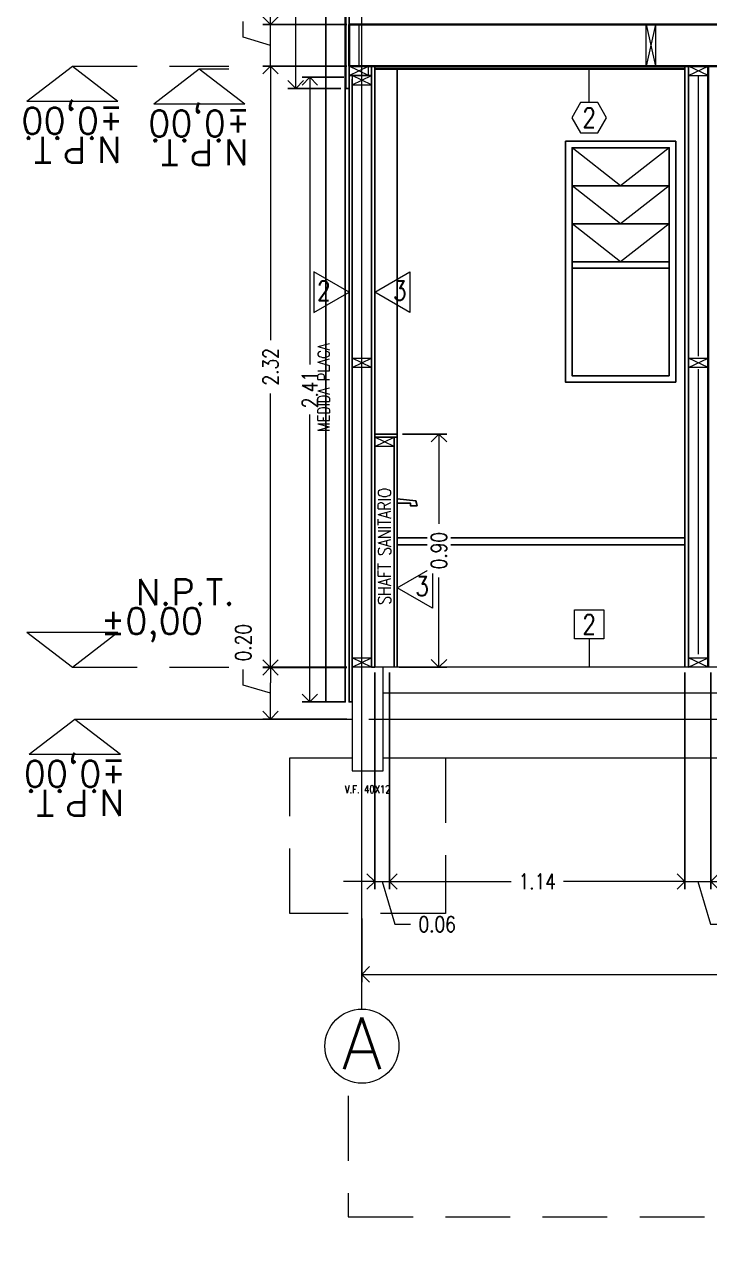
# Model space of a CAD drawing. Header units: inches. Extents: x 10.8 to 60.4, y 12.2 to 79.7.
# Drawn here: x 12.549 to 15.193, y 69.886 to 74.636 of the extents above; entities that cross this region are included whole.
import ezdxf
from ezdxf.enums import TextEntityAlignment as Align

# ---------------------------------------------------------------- set-up
doc = ezdxf.new("R2010")
doc.units = ezdxf.units.IN
doc.header["$MEASUREMENT"] = 0
doc.linetypes.add('HIDDEN', pattern=[0.375, 0.25, -0.125])
doc.layers.get('DEFPOINTS').update_dxf_attribs({"color": 210})
for name, color, linetype, lineweight in [('A-ANNO-DIMS', 3, 'Continuous', 18), ('A-ANNO-SYMB', 3, 'Continuous', 18), ('A-ANNO-TEXT', 3, 'Continuous', 18), ('A-DETL-MCUT', 4, 'Continuous', 25), ('A-ELEV-IDEN', 3, 'Continuous', 18), ('A-ELEV-MBE1', 7, 'Continuous', 35), ('A-ELEV-MBE2', 4, 'Continuous', 25), ('A-SECT-MCUT', 7, 'Continuous', 35), ('A-WALL-PATT', 8, 'Continuous', 18), ('A-WALL-STUD', 3, 'Continuous', 18)]:
    doc.layers.add(name, color=color, linetype=linetype, lineweight=lineweight)
doc.styles.add('E-ROMANS', font='romans.shx', dxfattribs={"width": 0.8})
doc.dimstyles.new('E-0050_ARW_12', dxfattribs={"dimscale": 0.001, "dimtxt": 60, "dimasz": 60, "dimexe": 30, "dimexo": 20, "dimgap": 30, "dimtad": 0, "dimzin": 0, "dimdsep": 46, "dimtxsty": 'E-ROMANS', "dimblk": 'OPEN90', "dimcen": 30, "dimclrd": 256, "dimclre": 256, "dimclrt": 256, "dimadec": 0, "dimazin": 0, "dimtfac": 1, "dimtmove": 1, "dimatfit": 3, "dimldrblk": 'OPEN90', "dimfxl": 1, "dimtfill": 1, "dimtolj": 1, "dimtzin": 0, "dimlwd": -1, "dimarcsym": 0})

# ---------------------------------------------------------------- blocks, each defined once
blk = doc.blocks.new('_Open90')
at = {"color": 0, "linetype": 'ByBlock', "lineweight": -2}
for p, q in [((0, 0), (-1, 0)), ((-0.5, 0.5), (0, 0)), ((0, 0), (-0.5, -0.5))]:
    blk.add_line(p, q, dxfattribs=at)
blk = doc.blocks.new('*D1583')
at = {"layer": 'A-ANNO-DIMS', "lineweight": -2, "transparency": 16777216}
for p, q in [((16.9482, 71.2361), (16.9482, 70.9409)), ((13.8512, 71.1861), (13.8512, 70.9409))]:
    blk.add_line(p, q, dxfattribs=at)
at = {"layer": 'A-ANNO-DIMS', "transparency": 16777216}
for p, q in [((13.9112, 70.9709), (15.2966, 70.9709)), ((16.8882, 70.9709), (15.5028, 70.9709))]:
    blk.add_line(p, q, dxfattribs=at)
at = {"layer": 'DEFPOINTS', "color": 0, "transparency": 16777216}
for p in [(16.9482, 71.2561), (13.8512, 71.2061), (16.9482, 70.9709)]:
    blk.add_point(p, dxfattribs=at)
at = {"layer": 'A-ANNO-DIMS', "transparency": 16777216, "xscale": 0.06, "yscale": 0.06, "zscale": 0.06, "rotation": 180}
blk.add_blockref('_Open90', (13.8512, 70.9709), dxfattribs=at)
at = {"layer": 'A-ANNO-DIMS', "transparency": 16777216, "xscale": 0.06, "yscale": 0.06, "zscale": 0.06}
blk.add_blockref('_Open90', (16.9482, 70.9709), dxfattribs=at)
at = {"layer": 'A-ANNO-DIMS', "transparency": 16777216, "insert": (15.3997, 70.9709), "char_height": 0.06, "attachment_point": 5, "style": 'E-ROMANS', "bg_fill": 3, "box_fill_scale": 1.25, "bg_fill_color": 256, "bg_fill_true_color": 13158600, "bg_fill_transparency": 0}
blk.add_mtext('\\A1;3.10', dxfattribs=at)
blk = doc.blocks.new('*D1588')
at = {"layer": 'A-ANNO-DIMS', "lineweight": -2, "transparency": 16777216}
for p, q in [((13.7937, 72.1561), (13.4684, 72.1561)), ((13.7937, 71.9561), (13.4684, 71.9561))]:
    blk.add_line(p, q, dxfattribs=at)
at = {"layer": 'A-ANNO-DIMS', "transparency": 16777216}
for p, q in [((13.3934, 72.0876), (13.3934, 72.1476)), ((13.4984, 72.0561), (13.3934, 72.0876)), ((13.4984, 72.0161), (13.4984, 72.0961))]:
    blk.add_line(p, q, dxfattribs=at)
at = {"layer": 'DEFPOINTS', "color": 0, "transparency": 16777216}
for p in [(13.4984, 72.1561), (13.8137, 72.1561), (13.8137, 71.9561)]:
    blk.add_point(p, dxfattribs=at)
at = {"layer": 'A-ANNO-DIMS', "transparency": 16777216, "xscale": 0.06, "yscale": 0.06, "zscale": 0.06}
for p, rotation in [((13.4984, 72.1561), 90), ((13.4984, 71.9561), 270)]:
    blk.add_blockref('_Open90', p, dxfattribs=dict(at, rotation=rotation))
at = {"layer": 'A-ANNO-DIMS', "transparency": 16777216, "insert": (13.3934, 72.2508), "char_height": 0.06, "attachment_point": 5, "rotation": 90, "style": 'E-ROMANS', "bg_fill": 3, "box_fill_scale": 1.25, "bg_fill_color": 256, "bg_fill_true_color": 13158600, "bg_fill_transparency": 0}
blk.add_mtext('\\A1;0.20', dxfattribs=at)
blk = doc.blocks.new('*D1589')
at = {"layer": 'A-ANNO-DIMS', "transparency": 16777216}
for p, q in [((13.4984, 74.6961), (13.4984, 74.7561)), ((13.3934, 74.5876), (13.3934, 74.6476)), ((13.4984, 74.4761), (13.4984, 74.6361)), ((13.4984, 74.4761), (13.4984, 74.6361)), ((13.4984, 74.5561), (13.3934, 74.5876)), ((13.4984, 74.4161), (13.4984, 74.3561))]:
    blk.add_line(p, q, dxfattribs=at)
at = {"layer": 'A-ANNO-DIMS', "lineweight": -2, "transparency": 16777216}
for p, q in [((13.7937, 74.6361), (13.4684, 74.6361)), ((13.7937, 74.4761), (13.4684, 74.4761))]:
    blk.add_line(p, q, dxfattribs=at)
at = {"layer": 'DEFPOINTS', "color": 0, "transparency": 16777216}
for p in [(13.4984, 74.6361), (13.8137, 74.6361), (13.8137, 74.4761)]:
    blk.add_point(p, dxfattribs=at)
at = {"layer": 'A-ANNO-DIMS', "transparency": 16777216, "xscale": 0.06, "yscale": 0.06, "zscale": 0.06}
for p, rotation in [((13.4984, 74.6361), 270), ((13.4984, 74.4761), 90)]:
    blk.add_blockref('_Open90', p, dxfattribs=dict(at, rotation=rotation))
at = {"layer": 'A-ANNO-DIMS', "transparency": 16777216, "insert": (13.3934, 74.7508), "char_height": 0.06, "attachment_point": 5, "rotation": 90, "style": 'E-ROMANS', "bg_fill": 3, "box_fill_scale": 1.25, "bg_fill_color": 256, "bg_fill_true_color": 13158600, "bg_fill_transparency": 0}
blk.add_mtext('\\A1;0.16', dxfattribs=at)
blk = doc.blocks.new('*D1578')
at = {"layer": 'A-ANNO-DIMS', "lineweight": -2, "transparency": 16777216}
for p, q in [((13.9007, 72.1361), (13.9007, 71.2994)), ((13.9577, 72.1361), (13.9577, 71.2994))]:
    blk.add_line(p, q, dxfattribs=at)
at = {"layer": 'A-ANNO-DIMS', "transparency": 16777216}
for p, q in [((13.8407, 71.3294), (13.7807, 71.3294)), ((13.9007, 71.3294), (13.9577, 71.3294)), ((13.9007, 71.3294), (13.9577, 71.3294)), ((13.9292, 71.3294), (13.9787, 71.1644)), ((14.0177, 71.3294), (14.0777, 71.3294)), ((13.9787, 71.1644), (14.0387, 71.1644))]:
    blk.add_line(p, q, dxfattribs=at)
at = {"layer": 'DEFPOINTS', "color": 0, "transparency": 16777216}
for p in [(13.9007, 72.1561), (13.9577, 72.1561), (13.9577, 71.3294)]:
    blk.add_point(p, dxfattribs=at)
at = {"layer": 'A-ANNO-DIMS', "transparency": 16777216, "xscale": 0.06, "yscale": 0.06, "zscale": 0.06}
blk.add_blockref('_Open90', (13.9007, 71.3294), dxfattribs=at)
at = {"layer": 'A-ANNO-DIMS', "transparency": 16777216, "xscale": 0.06, "yscale": 0.06, "zscale": 0.06, "rotation": 180}
blk.add_blockref('_Open90', (13.9577, 71.3294), dxfattribs=at)
at = {"layer": 'A-ANNO-DIMS', "transparency": 16777216, "insert": (14.1419, 71.1644), "char_height": 0.06, "attachment_point": 5, "style": 'E-ROMANS', "bg_fill": 3, "box_fill_scale": 1.25, "bg_fill_color": 256, "bg_fill_true_color": 13158600, "bg_fill_transparency": 0}
blk.add_mtext('\\A1;0.06', dxfattribs=at)
blk = doc.blocks.new('*D1579')
at = {"layer": 'A-ANNO-DIMS', "lineweight": -2, "transparency": 16777216}
for p, q in [((13.9577, 72.1361), (13.9577, 71.2994)), ((15.0985, 72.1361), (15.0985, 71.2994))]:
    blk.add_line(p, q, dxfattribs=at)
at = {"layer": 'A-ANNO-DIMS', "transparency": 16777216}
for p, q in [((14.0177, 71.3294), (14.4272, 71.3294)), ((15.0385, 71.3294), (14.629, 71.3294))]:
    blk.add_line(p, q, dxfattribs=at)
at = {"layer": 'DEFPOINTS', "color": 0, "transparency": 16777216}
for p in [(13.9577, 72.1561), (15.0985, 72.1561), (15.0985, 71.3294)]:
    blk.add_point(p, dxfattribs=at)
at = {"layer": 'A-ANNO-DIMS', "transparency": 16777216, "xscale": 0.06, "yscale": 0.06, "zscale": 0.06, "rotation": 180}
blk.add_blockref('_Open90', (13.9577, 71.3294), dxfattribs=at)
at = {"layer": 'A-ANNO-DIMS', "transparency": 16777216, "xscale": 0.06, "yscale": 0.06, "zscale": 0.06}
blk.add_blockref('_Open90', (15.0985, 71.3294), dxfattribs=at)
at = {"layer": 'A-ANNO-DIMS', "transparency": 16777216, "insert": (14.5281, 71.3294), "char_height": 0.06, "attachment_point": 5, "style": 'E-ROMANS', "bg_fill": 3, "box_fill_scale": 1.25, "bg_fill_color": 256, "bg_fill_true_color": 13158600, "bg_fill_transparency": 0}
blk.add_mtext('\\A1;1.14', dxfattribs=at)
blk = doc.blocks.new('*D1641')
at = {"layer": 'A-ANNO-DIMS', "lineweight": -2, "transparency": 16777216}
for p, q in [((15.0985, 72.1361), (15.0985, 71.2994)), ((15.1977, 72.1361), (15.1977, 71.2994))]:
    blk.add_line(p, q, dxfattribs=at)
at = {"layer": 'A-ANNO-DIMS', "transparency": 16777216}
for p, q in [((15.0385, 71.3294), (14.9785, 71.3294)), ((15.0985, 71.3294), (15.1977, 71.3294)), ((15.0985, 71.3294), (15.1977, 71.3294)), ((15.1481, 71.3294), (15.1976, 71.1644)), ((15.2577, 71.3294), (15.3177, 71.3294)), ((15.1976, 71.1644), (15.2576, 71.1644))]:
    blk.add_line(p, q, dxfattribs=at)
at = {"layer": 'DEFPOINTS', "color": 0, "transparency": 16777216}
for p in [(15.0985, 72.1561), (15.1977, 72.1561), (15.1977, 71.3294)]:
    blk.add_point(p, dxfattribs=at)
at = {"layer": 'A-ANNO-DIMS', "transparency": 16777216, "xscale": 0.06, "yscale": 0.06, "zscale": 0.06}
blk.add_blockref('_Open90', (15.0985, 71.3294), dxfattribs=at)
at = {"layer": 'A-ANNO-DIMS', "transparency": 16777216, "xscale": 0.06, "yscale": 0.06, "zscale": 0.06, "rotation": 180}
blk.add_blockref('_Open90', (15.1977, 71.3294), dxfattribs=at)
at = {"layer": 'A-ANNO-DIMS', "transparency": 16777216, "insert": (15.3607, 71.1644), "char_height": 0.06, "attachment_point": 5, "style": 'E-ROMANS', "bg_fill": 3, "box_fill_scale": 1.25, "bg_fill_color": 256, "bg_fill_true_color": 13158600, "bg_fill_transparency": 0}
blk.add_mtext('\\A1;0.10', dxfattribs=at)
blk = doc.blocks.new('*D1644')
at = {"layer": 'A-ANNO-DIMS', "lineweight": -2, "transparency": 16777216}
for p, q in [((13.7817, 74.4761), (13.4684, 74.4761)), ((13.7937, 72.1549), (13.4684, 72.1549))]:
    blk.add_line(p, q, dxfattribs=at)
at = {"layer": 'A-ANNO-DIMS', "transparency": 16777216}
for p, q in [((13.4984, 74.4161), (13.4984, 73.4187)), ((13.4984, 72.2149), (13.4984, 73.2124))]:
    blk.add_line(p, q, dxfattribs=at)
at = {"layer": 'DEFPOINTS', "color": 0, "transparency": 16777216}
for p in [(13.4984, 74.4761), (13.8017, 74.4761), (13.8137, 72.1549)]:
    blk.add_point(p, dxfattribs=at)
at = {"layer": 'A-ANNO-DIMS', "transparency": 16777216, "xscale": 0.06, "yscale": 0.06, "zscale": 0.06}
for p, rotation in [((13.4984, 74.4761), 90), ((13.4984, 72.1549), 270)]:
    blk.add_blockref('_Open90', p, dxfattribs=dict(at, rotation=rotation))
at = {"layer": 'A-ANNO-DIMS', "transparency": 16777216, "insert": (13.4984, 73.3155), "char_height": 0.06, "attachment_point": 5, "rotation": 90, "style": 'E-ROMANS', "bg_fill": 3, "box_fill_scale": 1.25, "bg_fill_color": 256, "bg_fill_true_color": 13158600, "bg_fill_transparency": 0}
blk.add_mtext('\\A1;2.32', dxfattribs=at)
blk = doc.blocks.new('*D1646')
at = {"layer": 'A-ANNO-DIMS', "lineweight": -2, "transparency": 16777216}
for p, q in [((13.7817, 74.4331), (13.6206, 74.4331)), ((13.7817, 72.0221), (13.6206, 72.0221))]:
    blk.add_line(p, q, dxfattribs=at)
at = {"layer": 'A-ANNO-DIMS', "transparency": 16777216}
for p, q in [((13.6506, 74.3731), (13.6506, 73.3239)), ((13.6506, 72.0821), (13.6506, 73.1313))]:
    blk.add_line(p, q, dxfattribs=at)
at = {"layer": 'DEFPOINTS', "color": 0, "transparency": 16777216}
for p in [(13.6506, 74.4331), (13.8017, 74.4331), (13.8017, 72.0221)]:
    blk.add_point(p, dxfattribs=at)
at = {"layer": 'A-ANNO-DIMS', "transparency": 16777216, "xscale": 0.06, "yscale": 0.06, "zscale": 0.06}
for p, rotation in [((13.6506, 74.4331), 90), ((13.6506, 72.0221), 270)]:
    blk.add_blockref('_Open90', p, dxfattribs=dict(at, rotation=rotation))
at = {"layer": 'A-ANNO-DIMS', "transparency": 16777216, "insert": (13.6506, 73.2276), "char_height": 0.06, "attachment_point": 5, "rotation": 90, "style": 'E-ROMANS', "bg_fill": 3, "box_fill_scale": 1.25, "bg_fill_color": 256, "bg_fill_true_color": 13158600, "bg_fill_transparency": 0}
blk.add_mtext('\\A1;2.41', dxfattribs=at)
blk = doc.blocks.new('*D1658')
at = {"layer": 'A-ANNO-DIMS', "lineweight": -2, "transparency": 16777216}
for p, q in [((13.7697, 76.8161), (13.5661, 76.8161)), ((13.7697, 74.3901), (13.5661, 74.3901))]:
    blk.add_line(p, q, dxfattribs=at)
at = {"layer": 'A-ANNO-DIMS', "transparency": 16777216}
for p, q in [((13.5961, 76.7561), (13.5961, 75.7063)), ((13.5961, 74.4501), (13.5961, 75.5))]:
    blk.add_line(p, q, dxfattribs=at)
at = {"layer": 'DEFPOINTS', "color": 0, "transparency": 16777216}
for p in [(13.5961, 76.8161), (13.7897, 76.8161), (13.7897, 74.3901)]:
    blk.add_point(p, dxfattribs=at)
at = {"layer": 'A-ANNO-DIMS', "transparency": 16777216, "xscale": 0.06, "yscale": 0.06, "zscale": 0.06}
for p, rotation in [((13.5961, 76.8161), 90), ((13.5961, 74.3901), 270)]:
    blk.add_blockref('_Open90', p, dxfattribs=dict(at, rotation=rotation))
at = {"layer": 'A-ANNO-DIMS', "transparency": 16777216, "insert": (13.5961, 75.6031), "char_height": 0.06, "attachment_point": 5, "rotation": 90, "style": 'E-ROMANS', "bg_fill": 3, "box_fill_scale": 1.25, "bg_fill_color": 256, "bg_fill_true_color": 13158600, "bg_fill_transparency": 0}
blk.add_mtext('\\A1;2.43', dxfattribs=at)
blk = doc.blocks.new('*D1604')
at = {"layer": 'A-ANNO-DIMS', "lineweight": -2, "transparency": 16777216}
for p, q in [((14.0077, 73.0561), (14.1788, 73.0561)), ((13.9957, 72.1561), (14.1788, 72.1561))]:
    blk.add_line(p, q, dxfattribs=at)
at = {"layer": 'A-ANNO-DIMS', "transparency": 16777216}
for p, q in [((14.1488, 72.9961), (14.1488, 72.7093)), ((14.1488, 72.2161), (14.1488, 72.503))]:
    blk.add_line(p, q, dxfattribs=at)
at = {"layer": 'DEFPOINTS', "color": 0, "transparency": 16777216}
for p in [(13.9877, 73.0561), (13.9757, 72.1561), (14.1488, 72.1561)]:
    blk.add_point(p, dxfattribs=at)
at = {"layer": 'A-ANNO-DIMS', "transparency": 16777216, "xscale": 0.06, "yscale": 0.06, "zscale": 0.06}
for p, rotation in [((14.1488, 73.0561), 90), ((14.1488, 72.1561), 270)]:
    blk.add_blockref('_Open90', p, dxfattribs=dict(at, rotation=rotation))
at = {"layer": 'A-ANNO-DIMS', "transparency": 16777216, "insert": (14.1488, 72.6061), "char_height": 0.06, "attachment_point": 5, "rotation": 90, "style": 'E-ROMANS', "bg_fill": 3, "box_fill_scale": 1.25, "bg_fill_color": 256, "bg_fill_true_color": 13158600, "bg_fill_transparency": 0}
blk.add_mtext('\\A1;0.90', dxfattribs=at)

msp = doc.modelspace()

# ---------------------------------------------------------------- linework, layer by layer
at = {"layer": 'A-ANNO-SYMB'}
for p, q in [((13.85, 79.0381), (13.85, 70.8368)), ((16.8657, 72.1561), (13.8787, 72.1561)), ((16.8657, 72.0561), (13.9337, 72.0561)), ((12.743, 71.9561), (13.8137, 71.9561)), ((13.8787, 71.9561), (16.8657, 71.9561))]:
    msp.add_line(p, q, dxfattribs=at)
at = {"layer": 'A-ANNO-SYMB', "linetype": 'HIDDEN'}
for p, q in [((12.7338, 74.4761), (13.3377, 74.4761)), ((12.7338, 72.1561), (13.3377, 72.1561))]:
    msp.add_line(p, q, dxfattribs=at)
at = {"layer": 'A-ANNO-SYMB'}
for points in [[(12.5577, 74.3403), (12.7338, 74.4761), (12.9098, 74.3403)], [(12.5577, 74.3403), (12.9098, 74.3403)], [(13.0477, 74.3303), (13.3997, 74.3303)], [(12.5577, 72.292), (12.9098, 72.292)], [(12.5577, 72.292), (12.7338, 72.1561), (12.9098, 72.292)], [(12.567, 71.8203), (12.743, 71.9561), (12.9191, 71.8203)], [(12.567, 71.8203), (12.9191, 71.8203)]]:
    msp.add_lwpolyline(points, dxfattribs=at)
msp.add_circle((13.8516, 70.6938), 0.143, dxfattribs=at)
at = {"layer": 'A-ANNO-TEXT'}
msp.add_line((14.7288, 74.3353), (14.7288, 74.4661), dxfattribs=at)
for points in [[(14.7625, 74.2186), (14.7961, 74.2769), (14.7625, 74.3353), (14.6951, 74.3353), (14.6615, 74.2769), (14.6951, 74.2186)], [(13.9007, 73.604), (14.0366, 73.6824), (14.0366, 73.5255)], [(13.9877, 72.4629), (14.1236, 72.5414), (14.1236, 72.3845)], [(14.6726, 72.3778), (14.7851, 72.3778), (14.7851, 72.2653), (14.6726, 72.2653)]]:
    msp.add_lwpolyline(points, close=True, dxfattribs=at)
at = {"layer": 'A-ANNO-TEXT', "linetype": 'HIDDEN'}
msp.add_lwpolyline([(13.7987, 70.5016), (13.7987, 70.0346), (16.8067, 70.0346), (16.9498, 69.8864), (17.0928, 70.0346), (20.0977, 70.0346), (20.0977, 70.5016)], dxfattribs=at)
at = {"layer": 'A-DETL-MCUT'}
for p, q in [((15.0985, 74.4761), (15.0985, 72.1561)), ((15.1127, 74.4761), (15.1127, 72.1561)), ((13.9877, 73.0561), (13.9007, 73.0561)), ((13.9877, 73.0441), (13.9007, 73.0441))]:
    msp.add_line(p, q, dxfattribs=at)
msp.add_lwpolyline([(13.9007, 74.4761), (13.9007, 72.1561), (13.8887, 72.1561), (13.8887, 74.4761)], dxfattribs=at)
at = {"layer": 'A-ELEV-IDEN'}
for points in [[(15.0377, 74.1611), (14.8502, 74.0145), (14.6627, 74.1611)], [(15.0377, 74.0145), (14.8502, 73.8678), (14.6627, 74.0145)], [(15.0377, 73.8678), (14.8502, 73.7211), (14.6627, 73.8678)]]:
    msp.add_lwpolyline(points, dxfattribs=at)
at = {"layer": 'A-ELEV-MBE1'}
msp.add_lwpolyline([(13.9007, 74.4661), (15.0985, 74.4661)], dxfattribs=at)
at = {"layer": 'A-ELEV-MBE2'}
for p, q in [((13.9877, 73.0561), (13.9877, 74.4661)), ((15.0985, 72.6561), (13.9877, 72.6561)), ((15.0985, 72.6281), (13.9877, 72.6281))]:
    msp.add_line(p, q, dxfattribs=at)
for points in [[(15.0627, 73.2561), (15.0627, 74.1861), (14.6377, 74.1861), (14.6377, 73.2561), (15.0627, 73.2561)], [(15.0377, 74.0145), (14.6627, 74.0145)], [(15.0377, 73.8678), (14.6627, 73.8678)], [(15.0377, 73.7211), (14.6627, 73.7211)], [(15.0377, 73.6961), (14.6627, 73.6961)], [(13.9877, 72.8061), (14.0591, 72.7989), (14.0645, 72.7791), (14.0384, 72.7791), (14.0384, 72.7899), (13.9877, 72.7899)]]:
    msp.add_lwpolyline(points, dxfattribs=at)
msp.add_lwpolyline([(15.0377, 73.2811), (15.0377, 74.1611), (14.6627, 74.1611), (14.6627, 73.2811)], close=True, dxfattribs=at)
at = {"layer": 'A-SECT-MCUT'}
msp.add_line((15.1877, 74.4761), (15.1877, 72.1561), dxfattribs=at)
at = {"layer": 'A-WALL-PATT', "ltscale": 0.1}
for p, q in [((13.8392, 74.6361), (13.8392, 74.4761)), ((15.1502, 73.3561), (15.1502, 74.4401)), ((13.8512, 73.3561), (13.8512, 74.4041)), ((13.8512, 72.1921), (13.8512, 73.3061)), ((15.1502, 72.2061), (15.1502, 73.3061))]:
    msp.add_line(p, q, dxfattribs=at)
at = {"layer": 'A-WALL-STUD'}
for p, q in [((15.1127, 74.4401), (15.1877, 74.4761)), ((15.1877, 74.4401), (15.1127, 74.4761)), ((15.1877, 73.3131), (15.1127, 73.3491)), ((15.1127, 73.3131), (15.1877, 73.3491))]:
    msp.add_line(p, q, dxfattribs=at)
for points in [[(14.9852, 74.6361), (14.9852, 74.4761), (14.9492, 74.4761), (14.9492, 74.6361), (14.9852, 74.6361)], [(14.9492, 74.6361), (14.9852, 74.4761)], [(14.9852, 74.6361), (14.9492, 74.4761)]]:
    msp.add_lwpolyline(points, dxfattribs=at)
for points in [[(15.1127, 74.4401), (15.1877, 74.4401), (15.1877, 74.4761), (15.1127, 74.4761)], [(15.1877, 73.3131), (15.1127, 73.3131), (15.1127, 73.3491), (15.1877, 73.3491)]]:
    msp.add_lwpolyline(points, close=True, dxfattribs=at)

# ---------------------------------------------------------------- texts
at = {"layer": 'A-ANNO-TEXT', "char_height": 0.075, "attachment_point": 5, "style": 'E-ROMANS'}
for s, insert, rotation in [('\\pi-0.45,l0.45,t0.45;2', (14.7288, 74.2769), 0.0005), ('\\pi-0.45,l0.45,t0.45;3', (13.9976, 73.6096), 359.9995), ('\\pi-0.45,l0.45,t0.45;3', (14.0846, 72.4686), 359.9995), ('\\pi-0.45,l0.45,t0.45;2', (14.7288, 72.3216), 0.0005)]:
    msp.add_mtext(s, dxfattribs=dict(at, insert=insert, rotation=rotation))
at = {"layer": 'A-ANNO-TEXT', "style": 'E-ROMANS'}
for tag, text, p in [('%%P0,00', '0.00', (12.7338, 74.3449)), ('N.P.T.', 'N.', (12.7338, 74.2333)), ('N.P.T.', 'N.', (13.2237, 74.2233)), ('%%P0,00', '0.00', (12.743, 71.8249)), ('N.P.T.', 'N.', (12.743, 71.7133))]:
    msp.add_attdef(tag, text=text, height=0.1, rotation=180, dxfattribs=at).set_placement(p, align=Align.BOTTOM_CENTER)
for tag, text, p in [('N.P.T.', 'N.', (13.1691, 72.3661)), ('%%P0,00', '0.00', (13.0409, 72.2545))]:
    msp.add_attdef(tag, text=text, height=0.1, dxfattribs=at).set_placement(p, align=Align.BOTTOM_CENTER)
msp.add_attdef('A', text='0.00', height=0.2, dxfattribs=at).set_placement((13.8516, 70.7049), align=Align.MIDDLE_CENTER)

# ---------------------------------------------------------------- next in the draw order: dimensions: what is measured, and where the dimension line sits
at = {"layer": 'A-ANNO-DIMS'}
for base, p1, p2, picture, middle in [((13.4984, 74.6361), (13.8137, 74.4761), (13.8137, 74.6361), '*D1589', (13.3934, 74.6776)), ((13.4984, 72.1561), (13.8137, 71.9561), (13.8137, 72.1561), '*D1588', (13.3934, 72.1776))]:
    dim = msp.add_linear_dim(base=base, p1=p1, p2=p2, angle=90, dimstyle='E-0050_ARW_12', dxfattribs=at)
    dim.commit()
    dim.dimension.update_dxf_attribs({"geometry": picture, "text_midpoint": middle})
dim = msp.add_linear_dim(base=(16.9482, 70.9709), p1=(13.8512, 71.2061), p2=(16.9482, 71.2561), dimstyle='E-0050_ARW_12', dxfattribs=at)
dim.commit()
dim.dimension.update_dxf_attribs({"geometry": '*D1583', "text_midpoint": (15.3997, 70.9709)})

# ---------------------------------------------------------------- next in the draw order: linework, layer by layer
at = {"layer": 'A-ANNO-SYMB'}
msp.add_lwpolyline([(13.0477, 74.3303), (13.2237, 74.4661), (13.3997, 74.3303)], dxfattribs=at)
at = {"layer": 'A-ANNO-SYMB', "linetype": 'HIDDEN'}
msp.add_lwpolyline([(13.2237, 74.4661), (13.3377, 74.4661)], dxfattribs=at)
at = {"layer": 'A-DETL-MCUT'}
for points in [[(13.7897, 76.8161), (13.7897, 74.3901), (13.8017, 74.3901), (13.8017, 76.8161)], [(13.8017, 74.3901), (13.8017, 72.0221), (13.8137, 72.0221), (13.8137, 74.4041)]]:
    msp.add_lwpolyline(points, dxfattribs=at)
at = {"layer": 'A-ELEV-MBE1'}
msp.add_lwpolyline([(13.8017, 74.4761), (16.9957, 74.4761), (16.9957, 74.6361), (13.8017, 74.6361), (13.8017, 74.4761)], dxfattribs=at)
at = {"layer": 'A-ELEV-MBE2'}
msp.add_line((13.8137, 72.2061), (13.8137, 74.4261), dxfattribs=at)

# ---------------------------------------------------------------- next in the draw order: texts
at = {"layer": 'A-ANNO-TEXT', "style": 'E-ROMANS'}
msp.add_attdef('%%P0,00', text='0.00', height=0.1, rotation=180, dxfattribs=at).set_placement((13.2237, 74.3349), align=Align.BOTTOM_CENTER)

# ---------------------------------------------------------------- next in the draw order: dimensions: what is measured, and where the dimension line sits
at = {"layer": 'A-ANNO-DIMS'}
dim = msp.add_linear_dim(base=(13.9577, 71.3294), p1=(13.9007, 72.1561), p2=(13.9577, 72.1561), dimstyle='E-0050_ARW_12', dxfattribs=at)
dim.commit()
dim.dimension.update_dxf_attribs({"geometry": '*D1578', "text_midpoint": (14.0687, 71.1644)})

# ---------------------------------------------------------------- next in the draw order: linework, layer by layer
at = {"layer": 'A-ANNO-SYMB'}
msp.add_lwpolyline([(13.9337, 72.1561), (13.8137, 72.1561), (13.8137, 71.7561), (13.9337, 71.7561)], close=True, dxfattribs=at)

# ---------------------------------------------------------------- next in the draw order: dimensions: what is measured, and where the dimension line sits
at = {"layer": 'A-ANNO-DIMS'}
dim = msp.add_linear_dim(base=(15.0985, 71.3294), p1=(13.9577, 72.1561), p2=(15.0985, 72.1561), dimstyle='E-0050_ARW_12', dxfattribs=at)
dim.commit()
dim.dimension.update_dxf_attribs({"geometry": '*D1579', "text_midpoint": (14.5281, 71.3294)})

# ---------------------------------------------------------------- next in the draw order: linework, layer by layer
at = {"layer": 'A-ANNO-SYMB', "linetype": 'HIDDEN'}
msp.add_lwpolyline([(13.9337, 71.8061), (14.1737, 71.8061), (14.1737, 71.2061), (13.5737, 71.2061), (13.5737, 71.8061), (13.8137, 71.8061)], dxfattribs=at)
at = {"layer": 'A-ANNO-TEXT'}
msp.add_line((14.7288, 72.2653), (14.7288, 72.1561), dxfattribs=at)
at = {"layer": 'A-DETL-MCUT'}
for p, q in [((13.9877, 72.1561), (13.9877, 73.0561)), ((13.9757, 72.1561), (13.9757, 73.0441))]:
    msp.add_line(p, q, dxfattribs=at)

# ---------------------------------------------------------------- next in the draw order: texts
at = {"layer": 'A-ANNO-TEXT', "insert": (13.8737, 71.6854), "char_height": 0.03, "attachment_point": 5, "style": 'E-ROMANS'}
msp.add_mtext('\\pi-0.09,l0.09,t0.09;V.F. 40X12', dxfattribs=at)

# ---------------------------------------------------------------- next in the draw order: dimensions: what is measured, and where the dimension line sits
at = {"layer": 'A-ANNO-DIMS'}
dim = msp.add_linear_dim(base=(13.4984, 74.4761), p1=(13.8137, 72.1549), p2=(13.8017, 74.4761), angle=90, dimstyle='E-0050_ARW_12', dxfattribs=at)
dim.commit()
dim.dimension.update_dxf_attribs({"geometry": '*D1644', "text_midpoint": (13.4984, 73.3155)})
dim = msp.add_linear_dim(base=(15.1977, 71.3294), p1=(15.0985, 72.1561), p2=(15.1977, 72.1561), dimstyle='E-0050_ARW_12', dxfattribs=at)
dim.commit()
dim.dimension.update_dxf_attribs({"geometry": '*D1641', "text_midpoint": (15.2876, 71.1644)})

# ---------------------------------------------------------------- next in the draw order: linework, layer by layer
at = {"layer": 'A-ELEV-IDEN'}
msp.add_line((14.1737, 71.8061), (16.6257, 71.8061), dxfattribs=at)
at = {"layer": 'A-WALL-STUD'}
for p, q in [((15.1877, 72.1561), (15.1127, 72.1921)), ((15.1127, 72.1561), (15.1877, 72.1921))]:
    msp.add_line(p, q, dxfattribs=at)
msp.add_lwpolyline([(15.1877, 72.1561), (15.1127, 72.1561), (15.1127, 72.1921), (15.1877, 72.1921)], close=True, dxfattribs=at)

# ---------------------------------------------------------------- next in the draw order: dimensions: what is measured, and where the dimension line sits
at = {"layer": 'A-ANNO-DIMS'}
for base, p1, p2, picture, middle in [((13.6506, 74.4331), (13.8017, 72.0221), (13.8017, 74.4331), '*D1646', (13.6506, 73.2276)), ((14.1488, 72.1561), (13.9877, 73.0561), (13.9757, 72.1561), '*D1604', (14.1488, 72.6061))]:
    dim = msp.add_linear_dim(base=base, p1=p1, p2=p2, angle=90, dimstyle='E-0050_ARW_12', dxfattribs=at)
    dim.commit()
    dim.dimension.update_dxf_attribs({"geometry": picture, "text_midpoint": middle})

# ---------------------------------------------------------------- next in the draw order: linework, layer by layer
at = {"layer": 'A-ANNO-TEXT'}
msp.add_lwpolyline([(13.8017, 73.604), (13.6658, 73.6824), (13.6658, 73.5255)], close=True, dxfattribs=at)
at = {"layer": 'A-WALL-STUD'}
for p, q in [((13.8137, 74.4041), (13.8887, 74.4401)), ((13.8887, 74.4041), (13.8137, 74.4401)), ((13.8887, 73.3131), (13.8137, 73.3491)), ((13.8137, 73.3131), (13.8887, 73.3491)), ((13.9758, 73.0081), (13.9008, 73.0441)), ((13.9008, 73.0081), (13.9758, 73.0441)), ((13.8887, 72.1561), (13.8137, 72.1921)), ((13.8137, 72.1561), (13.8887, 72.1921))]:
    msp.add_line(p, q, dxfattribs=at)
for points in [[(13.8137, 74.4041), (13.8887, 74.4041), (13.8887, 74.4401), (13.8137, 74.4401)], [(13.8887, 73.3131), (13.8137, 73.3131), (13.8137, 73.3491), (13.8887, 73.3491)], [(13.9758, 73.0081), (13.9008, 73.0081), (13.9008, 73.0441), (13.9758, 73.0441)], [(13.8887, 72.1561), (13.8137, 72.1561), (13.8137, 72.1921), (13.8887, 72.1921)]]:
    msp.add_lwpolyline(points, close=True, dxfattribs=at)

# ---------------------------------------------------------------- next in the draw order: texts
at = {"layer": 'A-ANNO-TEXT', "style": 'E-ROMANS'}
for s, insert, char_height, attachment_point, rotation in [('\\pi-0.45,l0.45,t0.45;2', (13.7048, 73.6096), 0.075, 5, 0.0005), ('MEDIDA PLACA', (13.7044, 73.2363), 0.045, 5, 90), ('SHAFT SANITARIO', (13.9137, 72.6228), 0.05, 2, 90)]:
    msp.add_mtext(s, dxfattribs=dict(at, insert=insert, char_height=char_height, attachment_point=attachment_point, rotation=rotation))

# ---------------------------------------------------------------- next in the draw order: dimensions: what is measured, and where the dimension line sits
at = {"layer": 'A-ANNO-DIMS'}
dim = msp.add_linear_dim(base=(13.5961, 76.8161), p1=(13.7897, 74.3901), p2=(13.7897, 76.8161), angle=90, dimstyle='E-0050_ARW_12', dxfattribs=at)
dim.commit()
dim.dimension.update_dxf_attribs({"geometry": '*D1658', "text_midpoint": (13.5961, 75.6031)})

# ---------------------------------------------------------------- next in the draw order: linework, layer by layer
at = {"layer": 'A-ELEV-MBE2'}
msp.add_lwpolyline([(13.7124, 76.8065), (13.7124, 72.0221), (13.7874, 72.0221), (13.7874, 76.8065), (13.7847, 76.8065)], dxfattribs=at)
at = {"layer": 'A-WALL-STUD'}
for p, q in [((13.8017, 74.4401), (13.8767, 74.4761)), ((13.8767, 74.4401), (13.8017, 74.4761))]:
    msp.add_line(p, q, dxfattribs=at)
msp.add_lwpolyline([(13.8017, 74.4401), (13.8767, 74.4401), (13.8767, 74.4761), (13.8017, 74.4761)], close=True, dxfattribs=at)

doc.saveas('drawing.dxf')
